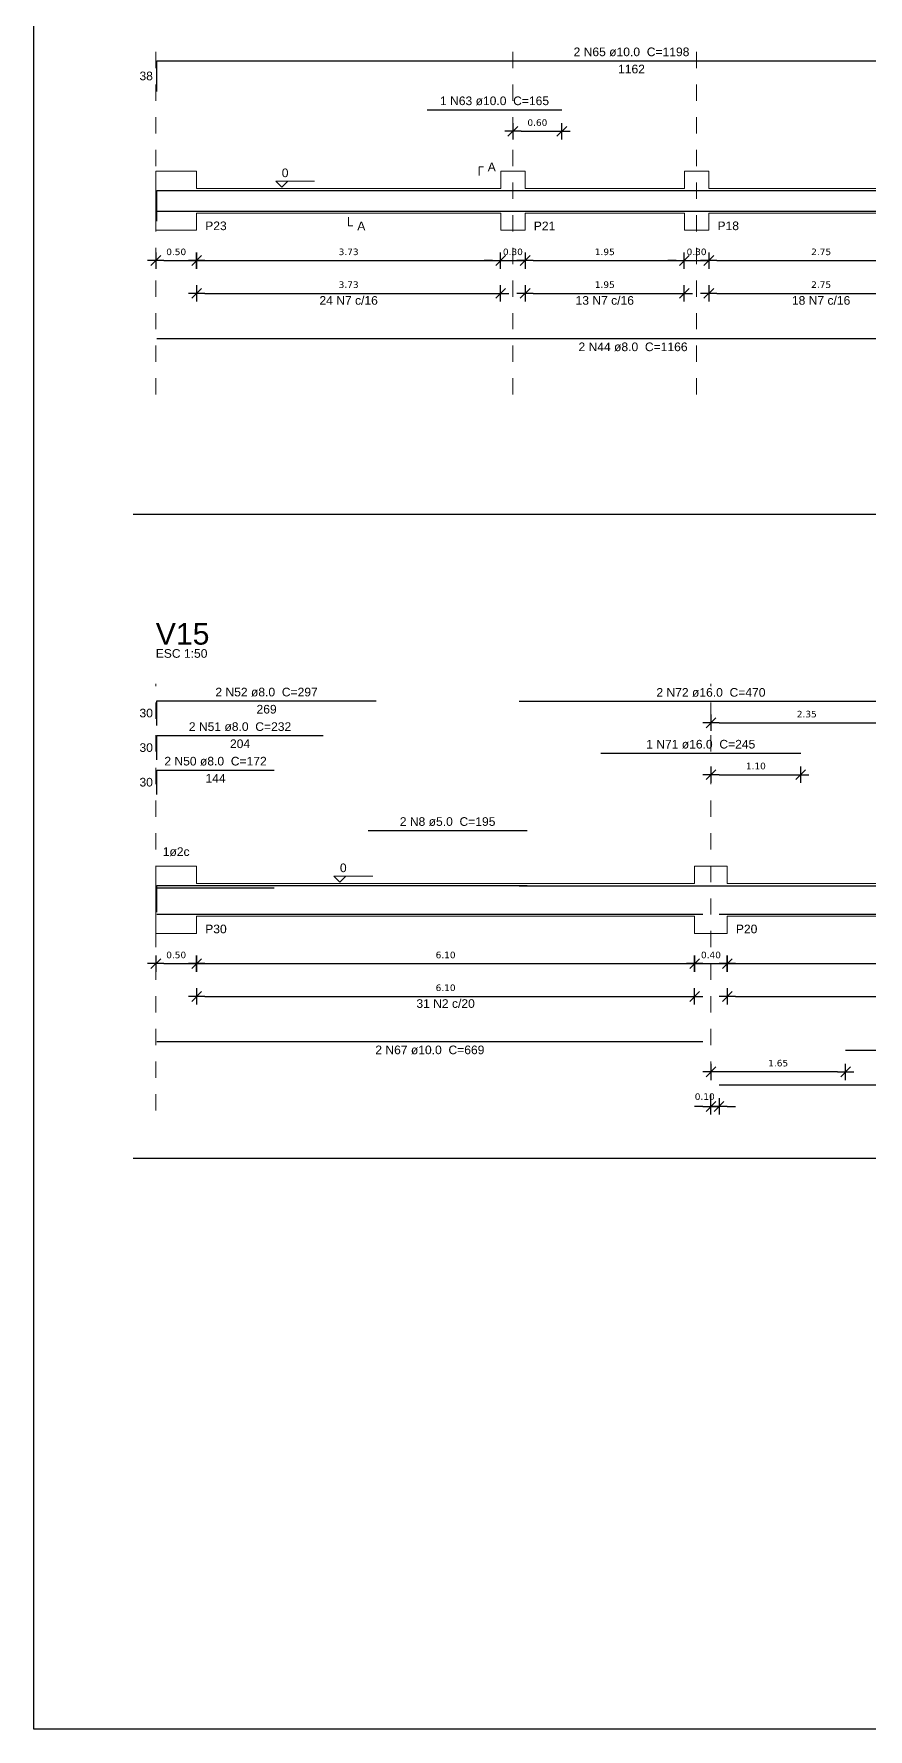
# Model space of a CAD drawing. Extents: x 25 to 1028, y -81 to 176.
# Drawn here: x 784.81 to 789.92, y 78.83 to 89.22 of the extents above; entities that cross this region are included whole.
import ezdxf

# ---------------------------------------------------------------- set-up
doc = ezdxf.new("R2010")
doc.units = 0
doc.header["$LTSCALE"] = 0.3
doc.header["$PDSIZE"] = 0.1
doc.linetypes.add('DOT2', pattern=[3.175, 0, -3.175])
doc.layers.get('0').update_dxf_attribs({"linetype": 'CONTINUOUS'})
doc.layers.get('Defpoints').update_dxf_attribs({"linetype": 'CONTINUOUS'})
doc.layers.add('ARQ-CTA-1_025', color=1, linetype='CONTINUOUS')
for name, color, linetype, lineweight in [('DT-Barras na forma', 2, 'CONTINUOUS', 30), ('DT-Barras rebatidas', 2, 'CONTINUOUS', 30), ('DT-Forma', 5, 'CONTINUOUS', 5), ('DT-Pontilhado', 9, 'DOT2', 5), ('DT-Textos', 7, 'CONTINUOUS', 5), ('DT-Título', 3, 'CONTINUOUS', 20)]:
    doc.layers.add(name, color=color, linetype=linetype, lineweight=lineweight)
doc.layers.add('VPort', color=45, linetype='CONTINUOUS', plot=False)
doc.styles.add('Arial', font='arial.ttf')
doc.styles.add('FNDE Texto Cota 0025', font='verdana.ttf', dxfattribs={"height": 0.04})
doc.dimstyles.new('Copy of FNDE 1-0025', dxfattribs={"dimscale": 5, "dimtxt": 0.04, "dimasz": 0.01, "dimexe": 0.15, "dimexo": 0.15, "dimgap": 0.005, "dimtad": 1, "dimlfac": 2, "dimzin": 1, "dimdsep": 46, "dimtxsty": 'FNDE Texto Cota 0025', "dimblk": 'tic', "dimcen": 0.015, "dimdle": 0.15, "dimse1": 1, "dimse2": 1, "dimclrd": 251, "dimclre": 251, "dimclrt": 256, "dimaunit": 1, "dimadec": 3, "dimazin": 0, "dimtfac": 1, "dimtix": 1, "dimtmove": 2, "dimatfit": 3, "dimfxl": 0.15, "dimtvp": 1, "dimtolj": 1, "dimtzin": 0, "dimarcsym": 0})

# ---------------------------------------------------------------- blocks, each defined once
blk = doc.blocks.new('tic')
at = {"color": 251}
for p, q in [((-1, 0), (1, 0)), ((0, -1), (0, 1))]:
    blk.add_line(p, q, dxfattribs=at)
blk.add_line((-0.6, -0.6), (0.6, 0.6))
blk = doc.blocks.new('*D427')
at = {"layer": 'ARQ-CTA-1_025', "color": 251, "lineweight": -2}
blk.add_line((785.606, 87.833), (785.756, 87.833), dxfattribs=at)
at = {"layer": 'Defpoints', "color": 0}
for p in [(785.556, 87.965), (785.806, 87.965), (785.806, 87.833)]:
    blk.add_point(p, dxfattribs=at)
at = {"layer": 'ARQ-CTA-1_025', "color": 251, "lineweight": -2, "xscale": 0.05, "yscale": 0.05, "zscale": 0.05, "rotation": 180}
blk.add_blockref('tic', (785.556, 87.833), dxfattribs=at)
at = {"layer": 'ARQ-CTA-1_025', "color": 251, "lineweight": -2, "xscale": 0.05, "yscale": 0.05, "zscale": 0.05}
blk.add_blockref('tic', (785.806, 87.833), dxfattribs=at)
at = {"layer": 'ARQ-CTA-1_025', "insert": (785.681, 87.886), "char_height": 0.04, "attachment_point": 5, "style": 'FNDE Texto Cota 0025'}
blk.add_mtext('\\A1;0.50', dxfattribs=at)
blk = doc.blocks.new('*D428')
at = {"layer": 'ARQ-CTA-1_025', "color": 251, "lineweight": -2}
blk.add_line((785.856, 87.833), (787.618, 87.833), dxfattribs=at)
at = {"layer": 'Defpoints', "color": 0}
for p in [(785.806, 87.965), (787.668, 87.965), (787.668, 87.833)]:
    blk.add_point(p, dxfattribs=at)
at = {"layer": 'ARQ-CTA-1_025', "color": 251, "lineweight": -2, "xscale": 0.05, "yscale": 0.05, "zscale": 0.05, "rotation": 180}
blk.add_blockref('tic', (785.806, 87.833), dxfattribs=at)
at = {"layer": 'ARQ-CTA-1_025', "color": 251, "lineweight": -2, "xscale": 0.05, "yscale": 0.05, "zscale": 0.05}
blk.add_blockref('tic', (787.668, 87.833), dxfattribs=at)
at = {"layer": 'ARQ-CTA-1_025', "insert": (786.737, 87.886), "char_height": 0.04, "attachment_point": 5, "style": 'FNDE Texto Cota 0025'}
blk.add_mtext('\\A1;3.73', dxfattribs=at)
blk = doc.blocks.new('*D429')
at = {"layer": 'ARQ-CTA-1_025', "color": 251, "lineweight": -2}
for p, q in [((787.618, 87.833), (787.568, 87.833)), ((787.668, 87.833), (787.818, 87.833)), ((787.868, 87.833), (787.918, 87.833))]:
    blk.add_line(p, q, dxfattribs=at)
at = {"layer": 'Defpoints', "color": 0}
for p in [(787.668, 87.965), (787.818, 87.965), (787.818, 87.833)]:
    blk.add_point(p, dxfattribs=at)
at = {"layer": 'ARQ-CTA-1_025', "color": 251, "lineweight": -2, "xscale": 0.05, "yscale": 0.05, "zscale": 0.05}
blk.add_blockref('tic', (787.668, 87.833), dxfattribs=at)
at = {"layer": 'ARQ-CTA-1_025', "color": 251, "lineweight": -2, "xscale": 0.05, "yscale": 0.05, "zscale": 0.05, "rotation": 180}
blk.add_blockref('tic', (787.818, 87.833), dxfattribs=at)
at = {"layer": 'ARQ-CTA-1_025', "insert": (787.743, 87.886), "char_height": 0.04, "attachment_point": 5, "style": 'FNDE Texto Cota 0025'}
blk.add_mtext('\\A1;0.30', dxfattribs=at)
blk = doc.blocks.new('*D430')
at = {"layer": 'ARQ-CTA-1_025', "color": 251, "lineweight": -2}
blk.add_line((787.868, 87.833), (788.743, 87.833), dxfattribs=at)
at = {"layer": 'Defpoints', "color": 0}
for p in [(787.818, 87.965), (788.793, 87.965), (788.793, 87.833)]:
    blk.add_point(p, dxfattribs=at)
at = {"layer": 'ARQ-CTA-1_025', "color": 251, "lineweight": -2, "xscale": 0.05, "yscale": 0.05, "zscale": 0.05, "rotation": 180}
blk.add_blockref('tic', (787.818, 87.833), dxfattribs=at)
at = {"layer": 'ARQ-CTA-1_025', "color": 251, "lineweight": -2, "xscale": 0.05, "yscale": 0.05, "zscale": 0.05}
blk.add_blockref('tic', (788.793, 87.833), dxfattribs=at)
at = {"layer": 'ARQ-CTA-1_025', "insert": (788.306, 87.886), "char_height": 0.04, "attachment_point": 5, "style": 'FNDE Texto Cota 0025'}
blk.add_mtext('\\A1;1.95', dxfattribs=at)
blk = doc.blocks.new('*D431')
at = {"layer": 'ARQ-CTA-1_025', "color": 251, "lineweight": -2}
for p, q in [((788.743, 87.833), (788.693, 87.833)), ((788.793, 87.833), (788.943, 87.833)), ((788.993, 87.833), (789.043, 87.833))]:
    blk.add_line(p, q, dxfattribs=at)
at = {"layer": 'Defpoints', "color": 0}
for p in [(788.793, 87.965), (788.943, 87.965), (788.943, 87.833)]:
    blk.add_point(p, dxfattribs=at)
at = {"layer": 'ARQ-CTA-1_025', "color": 251, "lineweight": -2, "xscale": 0.05, "yscale": 0.05, "zscale": 0.05}
blk.add_blockref('tic', (788.793, 87.833), dxfattribs=at)
at = {"layer": 'ARQ-CTA-1_025', "color": 251, "lineweight": -2, "xscale": 0.05, "yscale": 0.05, "zscale": 0.05, "rotation": 180}
blk.add_blockref('tic', (788.943, 87.833), dxfattribs=at)
at = {"layer": 'ARQ-CTA-1_025', "insert": (788.868, 87.886), "char_height": 0.04, "attachment_point": 5, "style": 'FNDE Texto Cota 0025'}
blk.add_mtext('\\A1;0.30', dxfattribs=at)
blk = doc.blocks.new('*D432')
at = {"layer": 'ARQ-CTA-1_025', "color": 251, "lineweight": -2}
blk.add_line((788.993, 87.833), (790.268, 87.833), dxfattribs=at)
at = {"layer": 'Defpoints', "color": 0}
for p in [(788.943, 87.965), (790.318, 87.965), (790.318, 87.833)]:
    blk.add_point(p, dxfattribs=at)
at = {"layer": 'ARQ-CTA-1_025', "color": 251, "lineweight": -2, "xscale": 0.05, "yscale": 0.05, "zscale": 0.05, "rotation": 180}
blk.add_blockref('tic', (788.943, 87.833), dxfattribs=at)
at = {"layer": 'ARQ-CTA-1_025', "color": 251, "lineweight": -2, "xscale": 0.05, "yscale": 0.05, "zscale": 0.05}
blk.add_blockref('tic', (790.318, 87.833), dxfattribs=at)
at = {"layer": 'ARQ-CTA-1_025', "insert": (789.631, 87.886), "char_height": 0.04, "attachment_point": 5, "style": 'FNDE Texto Cota 0025'}
blk.add_mtext('\\A1;2.75', dxfattribs=at)
blk = doc.blocks.new('*D442')
at = {"layer": 'ARQ-CTA-1_025', "color": 251, "lineweight": -2}
blk.add_line((787.793, 88.625), (787.993, 88.625), dxfattribs=at)
at = {"layer": 'Defpoints', "color": 0}
for p in [(787.743, 88.757), (788.043, 88.757), (788.043, 88.625)]:
    blk.add_point(p, dxfattribs=at)
at = {"layer": 'ARQ-CTA-1_025', "color": 251, "lineweight": -2, "xscale": 0.05, "yscale": 0.05, "zscale": 0.05, "rotation": 180}
blk.add_blockref('tic', (787.743, 88.625), dxfattribs=at)
at = {"layer": 'ARQ-CTA-1_025', "color": 251, "lineweight": -2, "xscale": 0.05, "yscale": 0.05, "zscale": 0.05}
blk.add_blockref('tic', (788.043, 88.625), dxfattribs=at)
at = {"layer": 'ARQ-CTA-1_025', "insert": (787.893, 88.678), "char_height": 0.04, "attachment_point": 5, "style": 'FNDE Texto Cota 0025'}
blk.add_mtext('\\A1;0.60', dxfattribs=at)
blk = doc.blocks.new('*D446')
at = {"layer": 'ARQ-CTA-1_025', "color": 251, "lineweight": -2}
blk.add_line((785.856, 87.632), (787.618, 87.632), dxfattribs=at)
at = {"layer": 'Defpoints', "color": 0}
for p in [(785.806, 87.764), (787.668, 87.764), (787.668, 87.632)]:
    blk.add_point(p, dxfattribs=at)
at = {"layer": 'ARQ-CTA-1_025', "color": 251, "lineweight": -2, "xscale": 0.05, "yscale": 0.05, "zscale": 0.05, "rotation": 180}
blk.add_blockref('tic', (785.806, 87.632), dxfattribs=at)
at = {"layer": 'ARQ-CTA-1_025', "color": 251, "lineweight": -2, "xscale": 0.05, "yscale": 0.05, "zscale": 0.05}
blk.add_blockref('tic', (787.668, 87.632), dxfattribs=at)
at = {"layer": 'ARQ-CTA-1_025', "insert": (786.737, 87.685), "char_height": 0.04, "attachment_point": 5, "style": 'FNDE Texto Cota 0025'}
blk.add_mtext('\\A1;3.73', dxfattribs=at)
blk = doc.blocks.new('*D447')
at = {"layer": 'ARQ-CTA-1_025', "color": 251, "lineweight": -2}
blk.add_line((787.868, 87.632), (788.743, 87.632), dxfattribs=at)
at = {"layer": 'Defpoints', "color": 0}
for p in [(787.818, 87.764), (788.793, 87.764), (788.793, 87.632)]:
    blk.add_point(p, dxfattribs=at)
at = {"layer": 'ARQ-CTA-1_025', "color": 251, "lineweight": -2, "xscale": 0.05, "yscale": 0.05, "zscale": 0.05, "rotation": 180}
blk.add_blockref('tic', (787.818, 87.632), dxfattribs=at)
at = {"layer": 'ARQ-CTA-1_025', "color": 251, "lineweight": -2, "xscale": 0.05, "yscale": 0.05, "zscale": 0.05}
blk.add_blockref('tic', (788.793, 87.632), dxfattribs=at)
at = {"layer": 'ARQ-CTA-1_025', "insert": (788.306, 87.685), "char_height": 0.04, "attachment_point": 5, "style": 'FNDE Texto Cota 0025'}
blk.add_mtext('\\A1;1.95', dxfattribs=at)
blk = doc.blocks.new('*D448')
at = {"layer": 'ARQ-CTA-1_025', "color": 251, "lineweight": -2}
blk.add_line((788.993, 87.632), (790.268, 87.632), dxfattribs=at)
at = {"layer": 'Defpoints', "color": 0}
for p in [(788.943, 87.764), (790.318, 87.764), (790.318, 87.632)]:
    blk.add_point(p, dxfattribs=at)
at = {"layer": 'ARQ-CTA-1_025', "color": 251, "lineweight": -2, "xscale": 0.05, "yscale": 0.05, "zscale": 0.05, "rotation": 180}
blk.add_blockref('tic', (788.943, 87.632), dxfattribs=at)
at = {"layer": 'ARQ-CTA-1_025', "color": 251, "lineweight": -2, "xscale": 0.05, "yscale": 0.05, "zscale": 0.05}
blk.add_blockref('tic', (790.318, 87.632), dxfattribs=at)
at = {"layer": 'ARQ-CTA-1_025', "insert": (789.631, 87.685), "char_height": 0.04, "attachment_point": 5, "style": 'FNDE Texto Cota 0025'}
blk.add_mtext('\\A1;2.75', dxfattribs=at)
blk = doc.blocks.new('*D464')
at = {"layer": 'ARQ-CTA-1_025', "color": 251, "lineweight": -2}
blk.add_line((785.606, 83.524), (785.756, 83.524), dxfattribs=at)
at = {"layer": 'Defpoints', "color": 0}
for p in [(785.556, 83.656), (785.806, 83.656), (785.806, 83.524)]:
    blk.add_point(p, dxfattribs=at)
at = {"layer": 'ARQ-CTA-1_025', "color": 251, "lineweight": -2, "xscale": 0.05, "yscale": 0.05, "zscale": 0.05, "rotation": 180}
blk.add_blockref('tic', (785.556, 83.524), dxfattribs=at)
at = {"layer": 'ARQ-CTA-1_025', "color": 251, "lineweight": -2, "xscale": 0.05, "yscale": 0.05, "zscale": 0.05}
blk.add_blockref('tic', (785.806, 83.524), dxfattribs=at)
at = {"layer": 'ARQ-CTA-1_025', "insert": (785.681, 83.577), "char_height": 0.04, "attachment_point": 5, "style": 'FNDE Texto Cota 0025'}
blk.add_mtext('\\A1;0.50', dxfattribs=at)
blk = doc.blocks.new('*D465')
at = {"layer": 'ARQ-CTA-1_025', "color": 251, "lineweight": -2}
blk.add_line((785.856, 83.524), (788.806, 83.524), dxfattribs=at)
at = {"layer": 'Defpoints', "color": 0}
for p in [(785.806, 83.656), (788.856, 83.656), (788.856, 83.524)]:
    blk.add_point(p, dxfattribs=at)
at = {"layer": 'ARQ-CTA-1_025', "color": 251, "lineweight": -2, "xscale": 0.05, "yscale": 0.05, "zscale": 0.05, "rotation": 180}
blk.add_blockref('tic', (785.806, 83.524), dxfattribs=at)
at = {"layer": 'ARQ-CTA-1_025', "color": 251, "lineweight": -2, "xscale": 0.05, "yscale": 0.05, "zscale": 0.05}
blk.add_blockref('tic', (788.856, 83.524), dxfattribs=at)
at = {"layer": 'ARQ-CTA-1_025', "insert": (787.331, 83.577), "char_height": 0.04, "attachment_point": 5, "style": 'FNDE Texto Cota 0025'}
blk.add_mtext('\\A1;6.10', dxfattribs=at)
blk = doc.blocks.new('*D466')
at = {"layer": 'ARQ-CTA-1_025', "color": 251, "lineweight": -2}
blk.add_line((788.906, 83.524), (789.006, 83.524), dxfattribs=at)
at = {"layer": 'Defpoints', "color": 0}
for p in [(788.856, 83.656), (789.056, 83.656), (789.056, 83.524)]:
    blk.add_point(p, dxfattribs=at)
at = {"layer": 'ARQ-CTA-1_025', "color": 251, "lineweight": -2, "xscale": 0.05, "yscale": 0.05, "zscale": 0.05, "rotation": 180}
blk.add_blockref('tic', (788.856, 83.524), dxfattribs=at)
at = {"layer": 'ARQ-CTA-1_025', "color": 251, "lineweight": -2, "xscale": 0.05, "yscale": 0.05, "zscale": 0.05}
blk.add_blockref('tic', (789.056, 83.524), dxfattribs=at)
at = {"layer": 'ARQ-CTA-1_025', "insert": (788.956, 83.577), "char_height": 0.04, "attachment_point": 5, "style": 'FNDE Texto Cota 0025'}
blk.add_mtext('\\A1;0.40', dxfattribs=at)
blk = doc.blocks.new('*D467')
at = {"layer": 'ARQ-CTA-1_025', "color": 251, "lineweight": -2}
blk.add_line((789.106, 83.524), (792.706, 83.524), dxfattribs=at)
at = {"layer": 'Defpoints', "color": 0}
for p in [(789.056, 83.656), (792.756, 83.656), (792.756, 83.524)]:
    blk.add_point(p, dxfattribs=at)
at = {"layer": 'ARQ-CTA-1_025', "color": 251, "lineweight": -2, "xscale": 0.05, "yscale": 0.05, "zscale": 0.05, "rotation": 180}
blk.add_blockref('tic', (789.056, 83.524), dxfattribs=at)
at = {"layer": 'ARQ-CTA-1_025', "color": 251, "lineweight": -2, "xscale": 0.05, "yscale": 0.05, "zscale": 0.05}
blk.add_blockref('tic', (792.756, 83.524), dxfattribs=at)
at = {"layer": 'ARQ-CTA-1_025', "insert": (790.906, 83.577), "char_height": 0.04, "attachment_point": 5, "style": 'FNDE Texto Cota 0025'}
blk.add_mtext('\\A1;7.40', dxfattribs=at)
blk = doc.blocks.new('*D471')
at = {"layer": 'ARQ-CTA-1_025', "color": 251, "lineweight": -2}
blk.add_line((789.731, 82.861), (789.006, 82.861), dxfattribs=at)
at = {"layer": 'Defpoints', "color": 0}
for p in [(788.956, 82.993), (789.781, 82.993), (788.956, 82.861)]:
    blk.add_point(p, dxfattribs=at)
at = {"layer": 'ARQ-CTA-1_025', "color": 251, "lineweight": -2, "xscale": 0.05, "yscale": 0.05, "zscale": 0.05, "rotation": 180}
blk.add_blockref('tic', (788.956, 82.861), dxfattribs=at)
at = {"layer": 'ARQ-CTA-1_025', "color": 251, "lineweight": -2, "xscale": 0.05, "yscale": 0.05, "zscale": 0.05}
blk.add_blockref('tic', (789.781, 82.861), dxfattribs=at)
at = {"layer": 'ARQ-CTA-1_025', "insert": (789.368, 82.914), "char_height": 0.04, "attachment_point": 5, "style": 'FNDE Texto Cota 0025'}
blk.add_mtext('\\A1;1.65', dxfattribs=at)
blk = doc.blocks.new('*D472')
at = {"layer": 'ARQ-CTA-1_025', "color": 251, "lineweight": -2}
for p, q in [((788.906, 82.649), (788.856, 82.649)), ((789.006, 82.649), (788.956, 82.649)), ((789.056, 82.649), (789.106, 82.649))]:
    blk.add_line(p, q, dxfattribs=at)
at = {"layer": 'Defpoints', "color": 0}
for p in [(788.956, 82.782), (789.006, 82.782), (788.956, 82.649)]:
    blk.add_point(p, dxfattribs=at)
at = {"layer": 'ARQ-CTA-1_025', "color": 251, "lineweight": -2, "xscale": 0.05, "yscale": 0.05, "zscale": 0.05}
blk.add_blockref('tic', (788.956, 82.649), dxfattribs=at)
at = {"layer": 'ARQ-CTA-1_025', "color": 251, "lineweight": -2, "xscale": 0.05, "yscale": 0.05, "zscale": 0.05, "rotation": 180}
blk.add_blockref('tic', (789.006, 82.649), dxfattribs=at)
at = {"layer": 'ARQ-CTA-1_025', "insert": (788.918, 82.709), "char_height": 0.04, "attachment_point": 5, "style": 'FNDE Texto Cota 0025'}
blk.add_mtext('\\A1;0.10', dxfattribs=at)
blk = doc.blocks.new('*D475')
at = {"layer": 'ARQ-CTA-1_025', "color": 251, "lineweight": -2}
blk.add_line((789.006, 84.682), (789.456, 84.682), dxfattribs=at)
at = {"layer": 'Defpoints', "color": 0}
for p in [(788.956, 84.815), (789.506, 84.815), (789.506, 84.682)]:
    blk.add_point(p, dxfattribs=at)
at = {"layer": 'ARQ-CTA-1_025', "color": 251, "lineweight": -2, "xscale": 0.05, "yscale": 0.05, "zscale": 0.05, "rotation": 180}
blk.add_blockref('tic', (788.956, 84.682), dxfattribs=at)
at = {"layer": 'ARQ-CTA-1_025', "color": 251, "lineweight": -2, "xscale": 0.05, "yscale": 0.05, "zscale": 0.05}
blk.add_blockref('tic', (789.506, 84.682), dxfattribs=at)
at = {"layer": 'ARQ-CTA-1_025', "insert": (789.231, 84.735), "char_height": 0.04, "attachment_point": 5, "style": 'FNDE Texto Cota 0025'}
blk.add_mtext('\\A1;1.10', dxfattribs=at)
blk = doc.blocks.new('*D476')
at = {"layer": 'ARQ-CTA-1_025', "color": 251, "lineweight": -2}
blk.add_line((789.006, 85), (790.081, 85), dxfattribs=at)
at = {"layer": 'Defpoints', "color": 0}
for p in [(788.956, 85.132), (790.131, 85.132), (790.131, 85)]:
    blk.add_point(p, dxfattribs=at)
at = {"layer": 'ARQ-CTA-1_025', "color": 251, "lineweight": -2, "xscale": 0.05, "yscale": 0.05, "zscale": 0.05, "rotation": 180}
blk.add_blockref('tic', (788.956, 85), dxfattribs=at)
at = {"layer": 'ARQ-CTA-1_025', "color": 251, "lineweight": -2, "xscale": 0.05, "yscale": 0.05, "zscale": 0.05}
blk.add_blockref('tic', (790.131, 85), dxfattribs=at)
at = {"layer": 'ARQ-CTA-1_025', "insert": (789.543, 85.053), "char_height": 0.04, "attachment_point": 5, "style": 'FNDE Texto Cota 0025'}
blk.add_mtext('\\A1;2.35', dxfattribs=at)
blk = doc.blocks.new('*D481')
at = {"layer": 'ARQ-CTA-1_025', "color": 251, "lineweight": -2}
blk.add_line((785.856, 83.323), (788.806, 83.323), dxfattribs=at)
at = {"layer": 'Defpoints', "color": 0}
for p in [(785.806, 83.455), (788.856, 83.455), (788.856, 83.323)]:
    blk.add_point(p, dxfattribs=at)
at = {"layer": 'ARQ-CTA-1_025', "color": 251, "lineweight": -2, "xscale": 0.05, "yscale": 0.05, "zscale": 0.05, "rotation": 180}
blk.add_blockref('tic', (785.806, 83.323), dxfattribs=at)
at = {"layer": 'ARQ-CTA-1_025', "color": 251, "lineweight": -2, "xscale": 0.05, "yscale": 0.05, "zscale": 0.05}
blk.add_blockref('tic', (788.856, 83.323), dxfattribs=at)
at = {"layer": 'ARQ-CTA-1_025', "insert": (787.331, 83.376), "char_height": 0.04, "attachment_point": 5, "style": 'FNDE Texto Cota 0025'}
blk.add_mtext('\\A1;6.10', dxfattribs=at)
blk = doc.blocks.new('*D482')
at = {"layer": 'ARQ-CTA-1_025', "color": 251, "lineweight": -2}
blk.add_line((789.106, 83.323), (792.706, 83.323), dxfattribs=at)
at = {"layer": 'Defpoints', "color": 0}
for p in [(789.056, 83.455), (792.756, 83.455), (792.756, 83.323)]:
    blk.add_point(p, dxfattribs=at)
at = {"layer": 'ARQ-CTA-1_025', "color": 251, "lineweight": -2, "xscale": 0.05, "yscale": 0.05, "zscale": 0.05, "rotation": 180}
blk.add_blockref('tic', (789.056, 83.323), dxfattribs=at)
at = {"layer": 'ARQ-CTA-1_025', "color": 251, "lineweight": -2, "xscale": 0.05, "yscale": 0.05, "zscale": 0.05}
blk.add_blockref('tic', (792.756, 83.323), dxfattribs=at)
at = {"layer": 'ARQ-CTA-1_025', "insert": (790.906, 83.376), "char_height": 0.04, "attachment_point": 5, "style": 'FNDE Texto Cota 0025'}
blk.add_mtext('\\A1;7.40', dxfattribs=at)

msp = doc.modelspace()

# ---------------------------------------------------------------- linework, layer by layer
at = {"layer": 'DT-Barras na forma'}
for points in [[(785.56336199, 88.07391972), (785.56336199, 88.26183122), (791.37545049, 88.26183122)], [(787.21836199, 88.26183122), (788.04336199, 88.26183122)], [(785.56336199, 88.13633122), (791.39403599, 88.13633122)], [(785.56336199, 83.85305244), (785.56336199, 84.00315094), (786.28086199, 84.00315094)], [(785.56336199, 83.85305244), (785.56336199, 84.00315094), (786.58086199, 84.00315094)], [(785.56336199, 83.85305244), (785.56336199, 84.00315094), (786.90586199, 84.00315094)], [(785.56336199, 83.83905244), (785.56336199, 83.98915094), (786.28086199, 83.98915094)], [(786.85586199, 84.00390094), (787.83088424, 84.00390094)], [(787.78088424, 84.00115094), (790.13088424, 84.00115094)], [(788.28088424, 84.00115094), (789.50588424, 84.00115094)], [(785.56336199, 83.82765094), (788.90588424, 83.82765094)], [(789.00588424, 83.82715094), (792.80588424, 83.82715094)], [(789.78088424, 83.82715094), (791.70588424, 83.82715094)]]:
    msp.add_lwpolyline(points, dxfattribs=at)
at = {"layer": 'DT-Barras rebatidas'}
for p, q in [((785.56336199, 88.86961972), (785.56336205, 89.0575313)), ((785.56336205, 89.0575313), (791.37545047, 89.0575313)), ((787.21836199, 88.75748122), (788.04336199, 88.75748122)), ((785.56336199, 87.35562122), (791.39403601, 87.35562122)), ((785.56336199, 84.98410244), (785.56336204, 85.13420102)), ((785.56336204, 85.13420102), (786.90586204, 85.13420102)), ((787.78088424, 85.13220094), (790.13088424, 85.13220094)), ((785.56336199, 84.77230244), (785.56336204, 84.92240102)), ((785.56336204, 84.92240102), (786.58086204, 84.92240102)), ((788.28088424, 84.81450094), (789.50588424, 84.81450094)), ((785.56336199, 84.56050244), (785.56336204, 84.71060102)), ((785.56336204, 84.71060102), (786.28086204, 84.71060102)), ((786.85586199, 84.34070094), (787.8308842, 84.34070094)), ((785.56336199, 83.04694094), (788.90588415, 83.04694094)), ((789.78088424, 82.99349094), (791.70588436, 82.99349094)), ((789.00588424, 82.78169094), (792.80588424, 82.78169094))]:
    msp.add_line(p, q, dxfattribs=at)
at = {"layer": 'DT-Forma'}
for p, q in [((785.55586199, 88.27433122), (785.55586199, 88.38023122)), ((785.55586199, 88.38023122), (785.80586199, 88.38023122)), ((785.80586199, 88.38023122), (785.80586199, 88.27433122)), ((787.66836199, 88.27433122), (787.66836199, 88.38023122)), ((787.66836199, 88.38023122), (787.81836199, 88.38023122)), ((787.81836199, 88.38023122), (787.81836199, 88.27433122)), ((788.79336199, 88.27433122), (788.79336199, 88.38023122)), ((788.79336199, 88.38023122), (788.94336199, 88.38023122)), ((788.94336199, 88.38023122), (788.94336199, 88.27433122)), ((785.80586199, 88.27433122), (787.66836199, 88.27433122)), ((787.81836199, 88.27433122), (788.79336199, 88.27433122)), ((788.94336199, 88.27433122), (790.31836199, 88.27433122)), ((785.55586199, 88.12433122), (785.55586199, 88.01843122)), ((785.80586199, 88.01843122), (785.80586199, 88.12433122)), ((785.80586199, 88.12433122), (787.66836199, 88.12433122)), ((787.66836199, 88.12433122), (787.66836199, 88.01843122)), ((787.81836199, 88.01843122), (787.81836199, 88.12433122)), ((787.81836199, 88.12433122), (788.79336199, 88.12433122)), ((788.79336199, 88.12433122), (788.79336199, 88.01843122)), ((788.94336199, 88.01843122), (788.94336199, 88.12433122)), ((788.94336199, 88.12433122), (790.31836199, 88.12433122)), ((785.55586199, 88.01843122), (785.80586199, 88.01843122)), ((787.66836199, 88.01843122), (787.81836199, 88.01843122)), ((788.79336199, 88.01843122), (788.94336199, 88.01843122)), ((785.55586199, 84.01515094), (785.55586199, 84.12105094)), ((785.55586199, 84.12105094), (785.80586199, 84.12105094)), ((785.80586199, 84.12105094), (785.80586199, 84.01515094)), ((788.85588424, 84.01515094), (788.85588424, 84.12105094)), ((788.85588424, 84.12105094), (789.05588424, 84.12105094)), ((789.05588424, 84.12105094), (789.05588424, 84.01515094)), ((785.80586199, 84.01515094), (788.85588424, 84.01515094)), ((789.05588424, 84.01515094), (792.75588424, 84.01515094)), ((785.55586199, 83.81515094), (785.55586199, 83.70925094)), ((785.80586199, 83.70925094), (785.80586199, 83.81515094)), ((785.80586199, 83.81515094), (788.85588424, 83.81515094)), ((788.85588424, 83.81515094), (788.85588424, 83.70925094)), ((789.05588424, 83.70925094), (789.05588424, 83.81515094)), ((789.05588424, 83.81515094), (792.75588424, 83.81515094)), ((785.55586199, 83.70925094), (785.80586199, 83.70925094)), ((788.85588424, 83.70925094), (789.05588424, 83.70925094))]:
    msp.add_line(p, q, dxfattribs=at)
at = {"layer": 'DT-Forma', "linetype": 'Continuous'}
for p, q in [((785.55586199, 88.12433122), (785.55586199, 88.27433122)), ((785.55586199, 83.81515094), (785.55586199, 84.01515094))]:
    msp.add_line(p, q, dxfattribs=at)
at = {"layer": 'DT-Pontilhado', "ltscale": 0.05}
for p, q in [((785.55586199, 87.01144622), (785.55586199, 89.12813122)), ((787.74336199, 87.01144622), (787.74336199, 89.12813122)), ((788.86836199, 87.01144622), (788.86836199, 89.12813122)), ((785.55586199, 82.62431594), (785.55586199, 85.23897594)), ((788.95588424, 82.62431594), (788.95588424, 85.23897594))]:
    msp.add_line(p, q, dxfattribs=at)
at = {"layer": 'DT-Textos'}
for points in [[(786.36461199, 88.31933872), (786.32754699, 88.28227372), (786.29048199, 88.31933872), (786.52875699, 88.31933872)], [(787.53598699, 88.35375622), (787.53598699, 88.40670622), (787.56246199, 88.40670622)], [(786.73711199, 88.09785622), (786.73711199, 88.04490622), (786.76358699, 88.04490622)], [(786.72086874, 84.06015844), (786.68380374, 84.02309344), (786.64673874, 84.06015844), (786.88501374, 84.06015844)]]:
    msp.add_lwpolyline(points, dxfattribs=at)
at = {"layer": 'VPort'}
for p, q in [((785.41814783, 86.27842221), (808.39403068, 86.27842221)), ((785.41814783, 82.33183967), (808.39403068, 82.33183967))]:
    msp.add_line(p, q, dxfattribs=at)
msp.add_lwpolyline([(784.80967722, 99.0321916), (808.9966287, 99.0321916), (808.9966287, 78.8330864), (784.80967722, 78.8330864)], close=True, dxfattribs=at)

# ---------------------------------------------------------------- texts
at = {"layer": 'DT-Barras rebatidas', "color": 7, "char_height": 0.05295, "line_spacing_factor": 0.9, "style": 'Arial'}
for s, insert, width, attachment_point in [('2 N65 ø10.0  C=1198', (788.46950699, 89.08400472), 1.20726, 8), ('1162', (788.46940626, 89.0332078), 0.35416, 2), ('38', (785.53836788, 88.93710051), 0.22708, 9), ('1 N63 ø10.0  C=165', (787.63075699, 88.78400472), 1.14372, 8), ('24 N7 c/16', (786.73711199, 87.56147272), 0.6354, 8), ('13 N7 c/16', (788.30586199, 87.56147272), 0.6354, 8), ('18 N7 c/16', (789.63086199, 87.56147272), 0.6354, 8), ('2 N44 ø8.0  C=1166', (788.47875699, 87.27625472), 1.14372, 8), ('2 N52 ø8.0  C=297', (786.23450699, 85.16059944), 1.08018, 8), ('2 N72 ø16.0  C=470', (788.95600699, 85.15859944), 1.14372, 8), ('30', (785.53836786, 85.03267673), 0.22708, 9), ('269', (786.23461204, 85.10987752), 0.29062, 2), ('2 N51 ø8.0  C=232', (786.07200699, 84.94884944), 1.08018, 8), ('204', (786.07211204, 84.89807752), 0.29062, 2), ('1 N71 ø16.0  C=245', (788.89350699, 84.84109944), 1.14372, 8), ('30', (785.5383678, 84.82087673), 0.22708, 9), ('2 N50 ø8.0  C=172', (785.92200699, 84.73709944), 1.08018, 8), ('144', (785.92211204, 84.68627752), 0.29062, 2), ('30', (785.53836773, 84.60907673), 0.22708, 9), ('2 N8 ø5.0  C=195', (787.34325699, 84.36709944), 1.01664, 8), ('31 N2 c/20', (787.33087312, 83.25229244), 0.6354, 8), ('2 N67 ø10.0  C=669', (787.23450699, 82.96759944), 1.14372, 8)]:
    msp.add_mtext(s, dxfattribs=dict(at, insert=insert, width=width, attachment_point=attachment_point))
at = {"layer": 'DT-Textos', "char_height": 0.05295, "line_spacing_factor": 0.798, "style": 'Arial'}
for s, insert, width, attachment_point in [('A', (787.58900699, 88.38025472), 0.06354, 7), ('0', (786.32750699, 88.34325472), 0.06354, 7), ('P23', (785.85875699, 88.01850472), 0.19062, 7), ('A', (786.79000699, 88.01850472), 0.06354, 7), ('P21', (787.87125699, 88.01850472), 0.19062, 7), ('P18', (788.99625699, 88.01850472), 0.19062, 7), ('ESC 1:50', (785.55575699, 85.39784944), 0.50832, 7), ('1ø2c ', (785.68075699, 84.18259944), 0.3177, 8), ('0', (786.68375699, 84.08409944), 0.06354, 7), ('P30', (785.85875699, 83.70934944), 0.19062, 7), ('P20', (789.10875699, 83.70934944), 0.19062, 7)]:
    msp.add_mtext(s, dxfattribs=dict(at, insert=insert, width=width, attachment_point=attachment_point))
at = {"layer": 'DT-Título', "insert": (785.55575699, 85.47730969), "char_height": 0.132375, "width": 0.47655, "attachment_point": 7, "line_spacing_factor": 0.798, "style": 'Arial'}
msp.add_mtext('V15', dxfattribs=at)

# ---------------------------------------------------------------- dimensions: what is measured, and where the dimension line sits
at = {"layer": 'ARQ-CTA-1_025'}
for base, p1, p2, picture, middle in [((788.04336199, 88.62510622), (787.74336199, 88.75748122), (788.04336199, 88.75748122), '*D442', (787.89336199, 88.67805622)), ((785.80586199, 87.83310622), (785.55586199, 87.96548122), (785.80586199, 87.96548122), '*D427', (785.68086199, 87.88605622)), ((787.668361991, 87.8331062193), (785.805861991, 87.9654812193), (787.668361991, 87.9654812193), '*D428', (786.737111991, 87.8860562193)), ((787.81836199, 87.83310622), (787.66836199, 87.96548122), (787.81836199, 87.96548122), '*D429', (787.74336199, 87.88605622)), ((788.79336199, 87.83310622), (787.81836199, 87.96548122), (788.79336199, 87.96548122), '*D430', (788.30586199, 87.88605622)), ((788.94336199, 87.83310622), (788.79336199, 87.96548122), (788.94336199, 87.96548122), '*D431', (788.86836199, 87.88605622)), ((790.31836199, 87.83310622), (788.94336199, 87.96548122), (790.31836199, 87.96548122), '*D432', (789.63086199, 87.88605622)), ((787.668361991, 87.6318962193), (785.805861991, 87.7642712193), (787.668361991, 87.7642712193), '*D446', (786.737111991, 87.6848462193)), ((788.79336199, 87.63189622), (787.81836199, 87.76427122), (788.79336199, 87.76427122), '*D447', (788.30586199, 87.68484622)), ((790.31836199, 87.63189622), (788.94336199, 87.76427122), (790.31836199, 87.76427122), '*D448', (789.63086199, 87.68484622)), ((790.13088424, 84.99982594), (788.95588424, 85.13220094), (790.13088424, 85.13220094), '*D476', (789.54338424, 85.05277594)), ((789.50588424, 84.68212594), (788.95588424, 84.81450094), (789.50588424, 84.81450094), '*D475', (789.23088424, 84.73507594)), ((785.80586199, 83.52392594), (785.55586199, 83.65630094), (785.80586199, 83.65630094), '*D464', (785.68086199, 83.57687594)), ((788.85588424, 83.52392594), (785.80586199, 83.65630094), (788.85588424, 83.65630094), '*D465', (787.33087312, 83.57687594)), ((789.05588424, 83.52392594), (788.85588424, 83.65630094), (789.05588424, 83.65630094), '*D466', (788.95588424, 83.57687594)), ((792.75588424, 83.52392594), (789.05588424, 83.65630094), (792.75588424, 83.65630094), '*D467', (790.90588424, 83.57687594)), ((788.85588424, 83.32271594), (785.80586199, 83.45509094), (788.85588424, 83.45509094), '*D481', (787.33087312, 83.37566594)), ((792.75588424, 83.32271594), (789.05588424, 83.45509094), (792.75588424, 83.45509094), '*D482', (790.90588424, 83.37566594))]:
    dim = msp.add_linear_dim(base=base, p1=p1, p2=p2, dimstyle='Copy of FNDE 1-0025', dxfattribs=at)
    dim.commit()
    dim.dimension.update_dxf_attribs({"geometry": picture, "text_midpoint": middle, "dimtype": 160})
for base, p1, p2, picture, middle in [((788.95588424, 82.86111594), (789.78088424, 82.99349094), (788.95588424, 82.99349094), '*D471', (789.36838424, 82.91406594)), ((788.95588424, 82.64931594), (789.00588424, 82.78169094), (788.95588424, 82.78169094), '*D472', (788.91811574, 82.70926294))]:
    dim = msp.add_linear_dim(base=base, p1=p1, p2=p2, angle=180, dimstyle='Copy of FNDE 1-0025', dxfattribs=at)
    dim.commit()
    dim.dimension.update_dxf_attribs({"geometry": picture, "text_midpoint": middle, "dimtype": 161})

doc.saveas('drawing.dxf')
